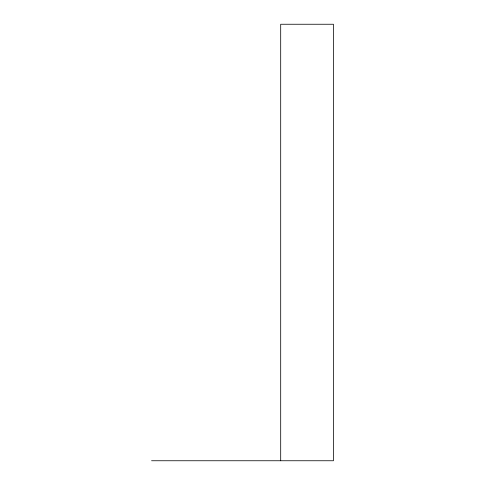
<?xml version="1.0" encoding="UTF-8"?>
<svg xmlns="http://www.w3.org/2000/svg" width="485" height="485" viewBox="0 0 485 485"><rect width="100%" height="100%" fill="white"/><g stroke="black" fill="none" stroke-linecap="round" stroke-linejoin="round"><path stroke-width="0.73" d="M151.562 460.75L333.438 460.75L333.438 24.25L280.694 24.25L280.694 460.75"/></g></svg>
